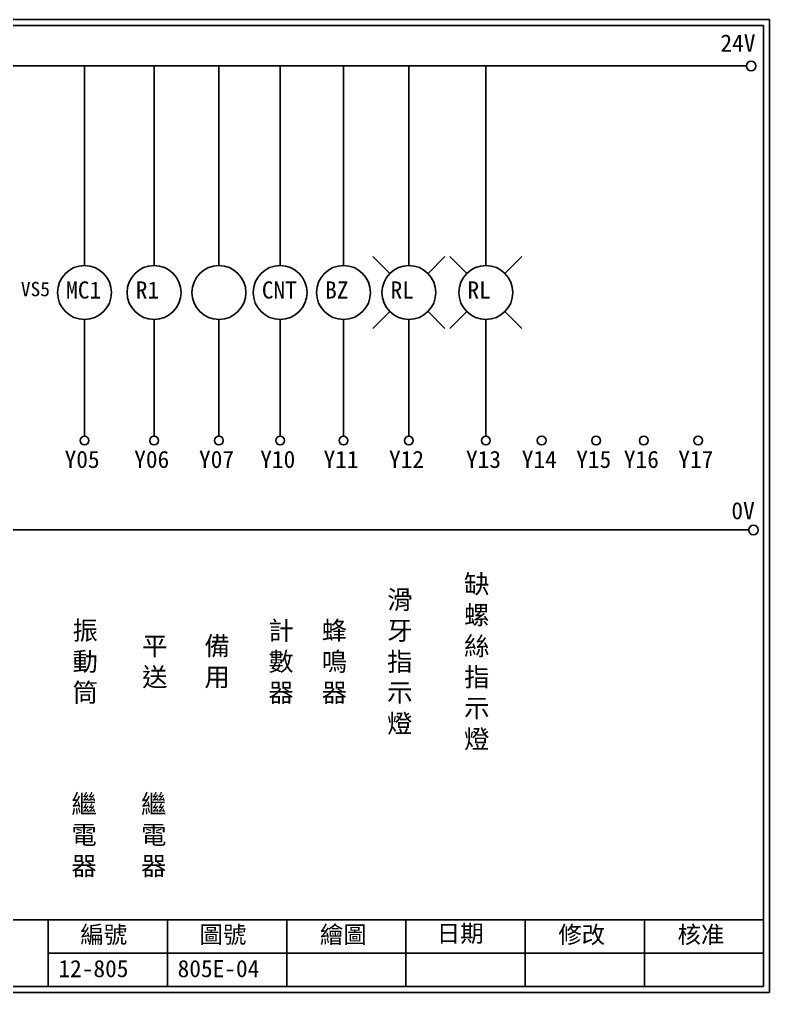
# Model space of a CAD drawing. Extents: x 926 to 1213, y 3 to 207.
# Drawn here: x 1055.4 to 1212.7, y 3 to 207 of the extents above; entities that cross this region are included whole.
import ezdxf

# ---------------------------------------------------------------- set-up
doc = ezdxf.new("R2010")
doc.units = 0
doc.layers.get('0').update_dxf_attribs({"linetype": 'CONTINUOUS'})
doc.layers.add('圖框層', color=7, linetype='CONTINUOUS')
doc.layers.add('標尺寸層', color=3, linetype='CONTINUOUS')
doc.styles.add('CNS', font='romanc.shx', dxfattribs={"bigfont": 'chineset.shx'})
doc.styles.add('STSL', font='KAIU.TTF')

msp = doc.modelspace()

# ---------------------------------------------------------------- linework, layer by layer
for centre in [(1208.88, 197.22), (1209.36, 99.96)]:
    msp.add_circle(centre, 1)
at = {"layer": '圖框層', "color": 7}
for p, q in [((1212.74, 206.97), (925.74, 206.97)), ((1212.74, 3), (1212.74, 206.97)), ((1211.49, 205.72), (926.99, 205.72)), ((1211.49, 4.25), (1211.49, 205.72)), ((926.99, 18.25), (1211.49, 18.25)), ((1061.49, 4.25), (1061.49, 18.25)), ((1086.49, 4.25), (1086.49, 18.25)), ((1111.49, 4.25), (1111.49, 18.25)), ((1136.49, 4.25), (1136.49, 18.25)), ((1161.49, 4.25), (1161.49, 18.25)), ((1186.49, 4.25), (1186.49, 18.25)), ((1061.49, 11.25), (1211.49, 11.25)), ((926.99, 4.25), (1211.49, 4.25)), ((925.74, 3), (1212.74, 3))]:
    msp.add_line(p, q, dxfattribs=at)
at = {"layer": '標尺寸層', "color": 7}
for p, q in [((930.28, 197.22), (1207.88, 197.22)), ((1069.08, 197.22), (1069.08, 155.39)), ((1083.68, 197.22), (1083.68, 155.39)), ((1097.27, 197.22), (1097.27, 155.39)), ((1110.11, 197.22), (1110.11, 155.39)), ((1123.4, 197.22), (1123.4, 155.39)), ((1137.11, 197.22), (1137.11, 155.39)), ((1153.25, 197.22), (1153.25, 155.39)), ((1133.11, 153.73), (1129.57, 157.27)), ((1141.12, 153.73), (1144.65, 157.27)), ((1149.24, 153.73), (1145.71, 157.27)), ((1157.25, 153.73), (1160.79, 157.27)), ((1133.11, 145.73), (1129.57, 142.19)), ((1141.12, 145.73), (1144.65, 142.19)), ((1149.24, 145.73), (1145.71, 142.19)), ((1157.25, 145.73), (1160.79, 142.19)), ((1069.08, 144.07), (1069.08, 119.62)), ((1083.68, 144.07), (1083.68, 119.62)), ((1097.27, 144.07), (1097.27, 119.62)), ((1110.11, 144.07), (1110.11, 119.62)), ((1123.4, 144.07), (1123.4, 119.62)), ((1137.11, 144.07), (1137.11, 119.62)), ((1153.25, 144.07), (1153.25, 119.62)), ((930.49, 99.96), (1208.36, 99.96))]:
    msp.add_line(p, q, dxfattribs=at)
for centre, radius in [((1069.08, 149.73), 5.66), ((1083.68, 149.73), 5.66), ((1097.27, 149.73), 5.66), ((1110.11, 149.73), 5.66), ((1123.4, 149.73), 5.66), ((1137.11, 149.73), 5.66), ((1153.25, 149.73), 5.66), ((1069.08, 118.7), 0.92), ((1083.68, 118.7), 0.92), ((1097.27, 118.7), 0.92), ((1110.11, 118.7), 0.92), ((1123.4, 118.7), 0.92), ((1137.11, 118.7), 0.92), ((1153.25, 118.7), 0.92), ((1164.95, 118.7), 0.92), ((1176.37, 118.7), 0.92), ((1186.36, 118.7), 0.92), ((1197.78, 118.7), 0.92)]:
    msp.add_circle(centre, radius, dxfattribs=at)

# ---------------------------------------------------------------- texts
at = {"layer": '圖框層', "color": 4, "style": 'STSL'}
for s, height, p in [('24V', 3.6, (1202.44, 200.22)), ('VS5', 3, (1055.73, 148.95)), ('MC1', 3.6, (1065.23, 148.47)), ('R1', 3.6, (1079.84, 148.47)), ('CNT', 3.6, (1106.27, 148.47)), ('BZ', 3.6, (1119.55, 148.47)), ('RL', 3.6, (1133.27, 148.47)), ('RL', 3.6, (1149.4, 148.47)), ('Y05', 3.6, (1064.91, 112.96)), ('Y06', 3.6, (1079.51, 112.96)), ('Y07', 3.6, (1093.1, 112.96)), ('Y10', 3.6, (1105.94, 112.96)), ('Y11', 3.6, (1119.22, 112.96)), ('Y12', 3.6, (1132.94, 112.96)), ('Y13', 3.6, (1149.08, 112.96)), ('Y14', 3.6, (1160.78, 112.96)), ('Y15', 3.6, (1172.2, 112.96)), ('Y16', 3.6, (1182.19, 112.96)), ('Y17', 3.6, (1193.61, 112.96)), ('0V', 3.6, (1204.74, 102.2)), ('編號', 3.6, (1068.21, 13.34)), ('圖號', 3.6, (1093.21, 13.34)), ('繪圖', 3.6, (1118.44, 13.34)), ('日期', 3.6, (1142.96, 13.59)), ('修改', 3.6, (1168.44, 13.34)), ('核准', 3.6, (1193.44, 13.34)), ('12-805', 3.6, (1063.61, 6.22)), ('805E-04', 3.6, (1088.61, 6.22))]:
    msp.add_text(s, height=height, dxfattribs=at).set_placement(p)
at = {"layer": '標尺寸層', "color": 7, "char_height": 3.9, "attachment_point": 5, "style": 'CNS'}
for s, insert, width in [('{\\fDFKai-SB|b0|i0|c136|p65;缺螺絲指示燈}', (1151.34, 72.17), 2.8481), ('{\\fDFKai-SB|b0|i0|c136|p65;滑牙指示燈}', (1135.2, 72.17), 2.8481), ('{\\fDFKai-SB|b0|i0|c136|p65;振動筒}', (1069.24, 72.17), 2.8481), ('{\\fDFKai-SB|b0|i0|c136|p65;計數器}', (1110.31, 72.17), 2.8481), ('{\\fDFKai-SB|b0|i0|c136|p65;蜂鳴器}', (1121.49, 72.17), 2.8481), ('{\\fDFKai-SB|b0|i0|c136|p65;平送}', (1083.84, 72.17), 2.8481), ('{\\fDFKai-SB|b0|i0|c136|p65;備用}', (1096.91, 72.17), 2.8481), ('{\\fDFKai-SB|b0|i0|c136|p65;繼電器}', (1069, 35.84), 8.6627), ('{\\fDFKai-SB|b0|i0|c136|p65;繼電器}', (1083.6, 35.84), 8.6627)]:
    msp.add_mtext(s, dxfattribs=dict(at, insert=insert, width=width))

doc.saveas('drawing.dxf')
